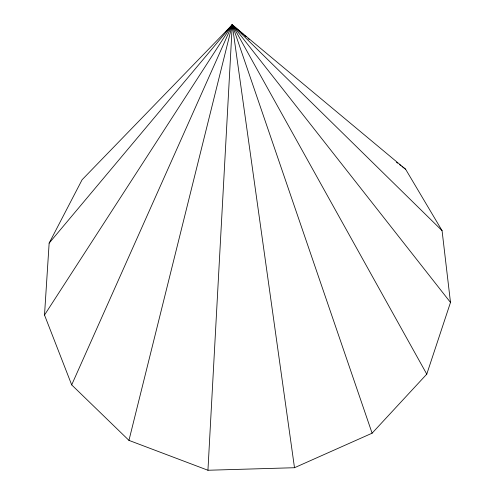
<?xml version="1.0" encoding="UTF-8"?>
<svg xmlns="http://www.w3.org/2000/svg" width="495" height="495" viewBox="0 0 495 495"><rect width="100%" height="100%" fill="white"/><g stroke="black" fill="none" stroke-linecap="round" stroke-linejoin="round"><path stroke-width="0.74" d="M207.943 470.25L232.26 24.75L405.597 169.222L442.066 230.633L450.493 302.445L426.77 374.152L372.104 433.193L294.494 467.719L207.943 470.25L128.948 440.383L71.688 384.875L44.507 315.03L49.147 243.125L82.108 179.735L232.26 24.75L240.415 31.847M128.948 440.383L232.26 24.75L442.066 230.633M231.771 26.21L232.26 24.75L450.493 302.445M71.688 384.875L232.26 24.75L426.77 374.152M44.507 315.03L232.26 24.75L372.104 433.193M49.147 243.125L232.26 24.75L294.494 467.719M226.128 31.668L232.26 24.75M396.446 162.267L397.664 163.189M399.496 164.581L400.715 165.509M401.934 166.438L405.597 169.222M241.585 32.862L243.33 34.378M244.499 35.393L246.244 36.915M247.995 38.437L249.158 39.452"/></g></svg>
